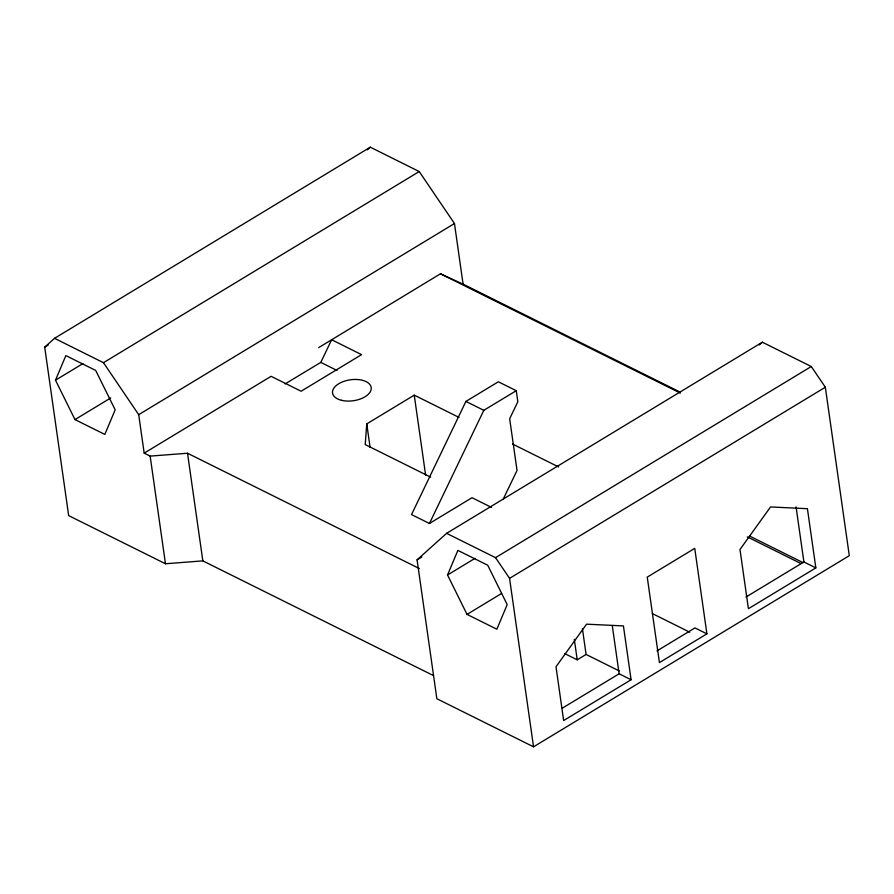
<?xml version="1.0" encoding="UTF-8"?>
<svg xmlns="http://www.w3.org/2000/svg" width="894" height="894" viewBox="0 0 894 894"><rect width="100%" height="100%" fill="white"/><g stroke="black" fill="none" stroke-linecap="round" stroke-linejoin="round"><path stroke-width="1.34" d="M459.058 417.431L414.246 395.148L366.763 423.89L365.199 444.575L430.651 477.128M55.495 380.185L65.854 355.6L95.692 370.429L115.181 409.843L104.821 434.417L74.984 419.599L55.495 380.185L82.907 363.601M447.536 574.987L457.873 550.391L487.711 565.209L507.2 604.612L496.852 629.208L467.026 614.39L447.536 574.987L474.938 558.392M285.119 383.906L320.801 362.394L331.663 339.754L361.578 354.639L301.11 391.237L271.117 376.307L144.18 453.146L138.704 414.671L103.469 362.685L54.534 338.334L44.7 347.163L68.67 515.614L165.468 563.756L202.837 560.873L433.422 675.562M503.255 499.109L517.034 470.456L509.669 418.738L517.827 401.764L516.251 390.689L498.349 381.783L465.908 401.417L411.531 514.575L429.444 523.482L472.01 497.701L491.555 507.423M429.444 523.482L483.81 410.324L516.251 390.689M367.345 149.846L370.295 147.186L419.23 171.547L454.465 223.534L463.092 284.169L680.479 392.287M417.085 559.856L446.598 533.338L762.359 342.201L811.294 366.518L825.33 387.225L849.3 555.677L533.539 746.814L436.853 698.728L417.085 559.856L421.856 556.973M759.308 344.95L762.359 342.201M318.7 347.61L440.474 273.787L463.092 284.169M54.534 338.334L370.295 147.186M44.7 347.163L48.276 345.006M103.469 362.685L419.23 171.547M74.984 419.599L110.733 397.953M138.704 414.671L454.465 223.534M446.598 533.338L495.533 557.655L811.294 366.518M533.539 746.814L509.569 578.362L825.33 387.225M467.026 614.39L501.579 593.471M564.751 653.615L577.222 659.817L586.084 654.453L619.24 670.936M562.337 708.16L619.129 673.797L631.086 679.742L563.645 720.553L556.001 666.745L586.553 624.168L623.42 625.923L631.086 679.742M656.967 650.91L694.962 627.912L706.897 633.846L659.414 662.599L647.245 577.122L694.739 548.368L706.897 633.846M745.942 597.047L803.907 561.968L815.842 567.902L748.412 608.713L739.986 549.508L770.55 506.943L807.416 508.697L815.842 567.902M144.18 453.146L150.147 456.108L187.517 453.236L419.353 568.539M440.474 273.787L680.345 393.092M749.764 536.132L803.136 562.684M747.339 536.892L800.923 563.544M465.908 401.417L483.81 410.324M512.575 444.05L558.638 466.959M320.801 362.394L337.004 370.451M652.396 613.608L689.777 632.203M495.533 557.655L509.569 578.362M796.062 506.887L803.907 561.968M612.256 625.498L619.129 673.797M582.407 628.594L586.084 654.453M574.306 639.322L577.222 659.817M414.246 395.148L425.633 475.183M366.763 423.89L370.094 447.346M187.517 453.236L202.837 560.873M150.147 456.108L165.468 563.756M341.508 400.311A19.534 10.583 -8.1 0 0 371.245 388.767A19.534 10.583 -8.1 0 0 342.849 381.738A19.534 10.583 -8.1 0 0 341.508 400.311"/></g></svg>
